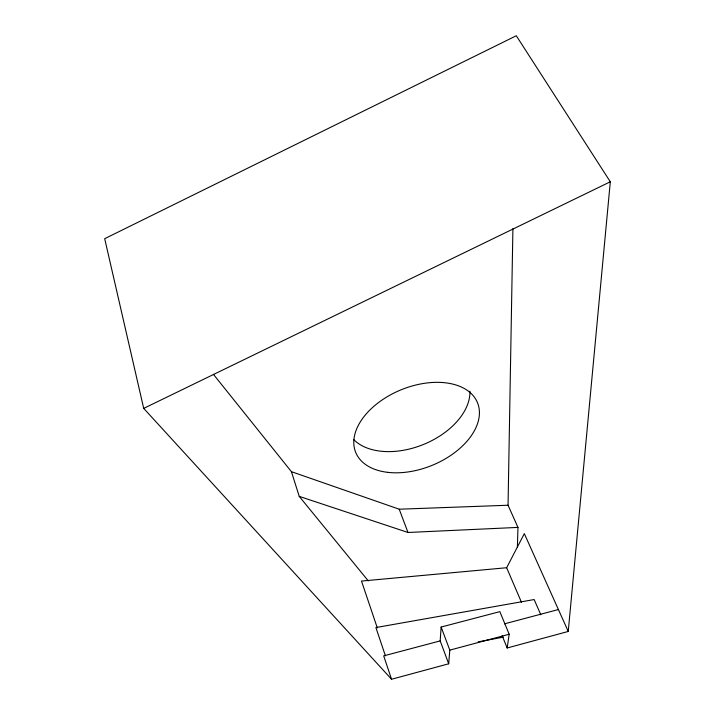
<?xml version="1.0" encoding="UTF-8"?>
<svg xmlns="http://www.w3.org/2000/svg" width="715" height="715" viewBox="0 0 715 715"><rect width="100%" height="100%" fill="white"/><g stroke="black" fill="none" stroke-linecap="round" stroke-linejoin="round"><path stroke-width="1.07" d="M517.392 547.288L517.964 527.402L508.052 505.237L512.905 228.675M448.698 663.788L440.181 640.899L441.128 627.046L499.839 611.638L509.187 634.232L507.167 647.978L568.246 631.452L610.306 181.78L516.293 35.75L104.694 238.685L143.706 408.39L391.552 679.25L448.698 663.788L449.798 650.132L441.128 627.046M521.512 602.379L506.649 567.728L524.327 533.64L568.246 631.452M143.706 408.39L610.306 181.78M449.798 650.132L509.187 634.232M440.181 640.899L383.696 655.878L391.552 679.25M504.468 623.846L558.406 609.538M478.219 641.847L503.342 637.145M506.649 567.728L361.495 581.063L377.323 627.949M213.392 374.311L291.425 471.677L299.236 496.38L407.997 532.478L517.964 527.402M291.425 471.677L399.22 509.205L508.052 505.237M299.236 496.38L368.314 580.92M540.808 614.775L534.159 599.554L375.893 627.556L385.421 655.852M502.162 635.751L507.167 647.978M399.22 509.205L407.997 532.478M469.916 391.177A64.833 41.202 -22.1 0 1 424.299 444.131A64.833 41.202 -22.1 0 1 353.773 439.636M387.512 472.32A65.762 40.827 -22.2 0 0 479.372 411.027A65.762 40.827 -22.2 0 0 382.936 399.426A65.762 40.827 -22.2 0 0 387.512 472.32"/></g></svg>
